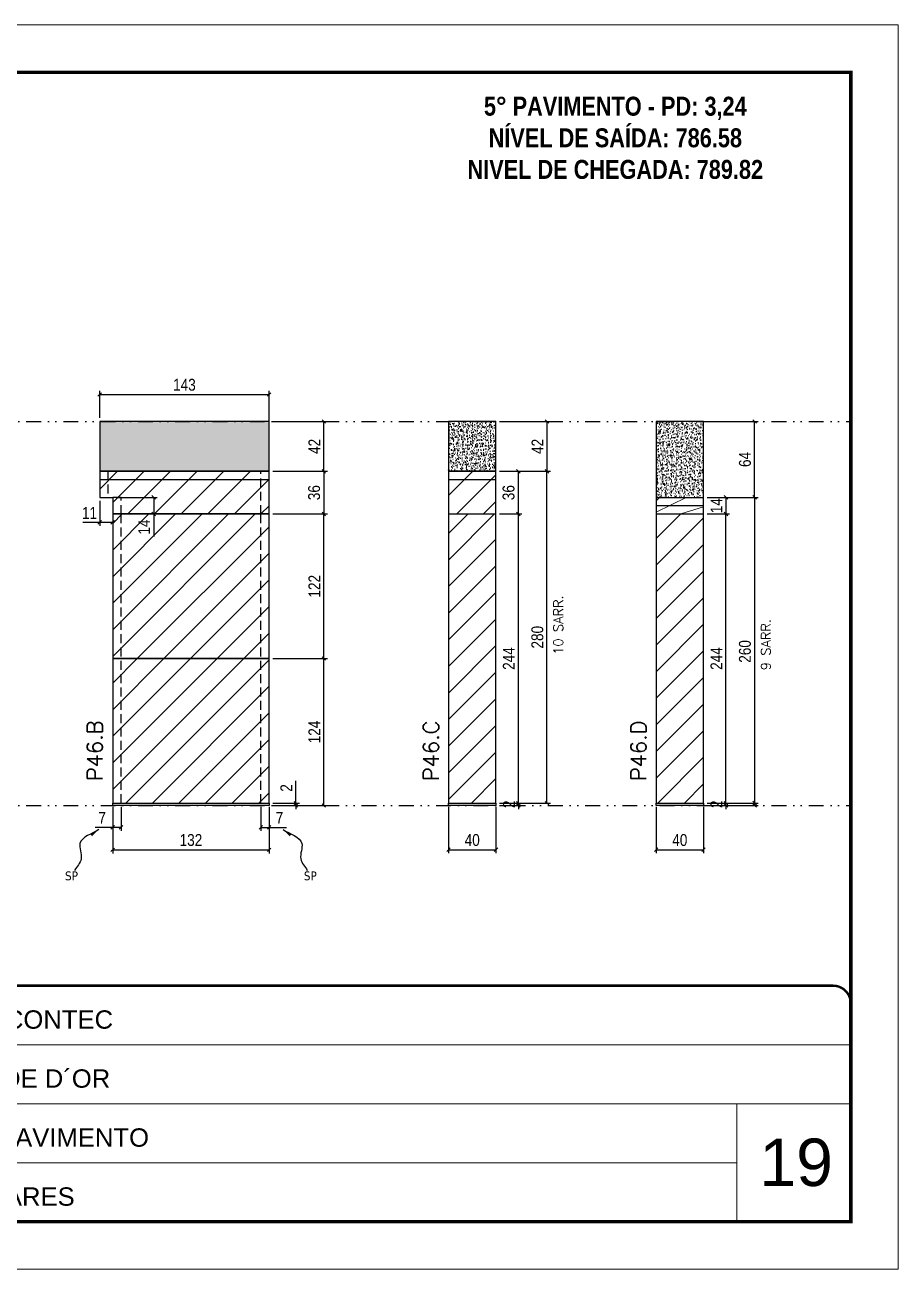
# Model space of a CAD drawing. Extents: x 28748 to 35002, y 14885 to 43501.
# Drawn here: x 32680 to 33417, y 37856 to 38906 of the extents above; entities that cross this region are included whole.
import ezdxf

# ---------------------------------------------------------------- set-up
doc = ezdxf.new("R2010")
doc.units = 0
for name, pattern in [('CONTINUO', [0]), ('DASHED', [0.75, 0.5, -0.25]), ('DIVIDE2', [0.625, 0.25, -0.125, 0, -0.125, 0, -0.125]), ('HIDDEN', [0.375, 0.25, -0.125])]:
    doc.linetypes.add(name, pattern=pattern)
for name, color, linetype, lineweight in [('CARIMBO', 255, 'Continuous', 9), ('Folhas', 255, 'Continuous', 9), ('Hachura', 251, 'Continuous', 9), ('SARRAFO DE PRESSAO', 251, 'DASHED', 9), ('Texto Seção', 7, 'Continuous', 15)]:
    doc.layers.add(name, color=color, linetype=linetype, lineweight=lineweight)
for name, color, linetype in [('COTA', 241, 'Continuous'), ('NOMENCLATURA', 7, 'Continuous'), ('Nível', 160, 'Continuous'), ('Painéis', 200, 'Continuous'), ('SARR_2.2x7', 40, 'Continuous'), ('Sarrafo de Pressão', 42, 'HIDDEN'), ('texto', 7, 'Continuous')]:
    doc.layers.add(name, color=color, linetype=linetype)
doc.styles.add('ARIAL', font='arial.ttf')
doc.styles.add('COTA TECNICA', font='techl___.ttf', dxfattribs={"height": 10})
doc.styles.add('COTA TECNICA-50', font='techl___.ttf', dxfattribs={"height": 10})
doc.styles.add('REGUA-120', font='ROMANS.shx', dxfattribs={"height": 15})
doc.styles.add('ROMANC', font='techb___.ttf', dxfattribs={"height": 2.5})
doc.styles.add('ROMANS', font='romans.shx')
doc.styles.get("Standard").update_dxf_attribs({"font": 'arial.ttf'})
doc.dimstyles.new('COTA PAINEL-50', dxfattribs={"dimtxt": 10, "dimasz": 3, "dimexe": 3, "dimexo": 3, "dimgap": 3, "dimtad": 1, "dimdec": 1, "dimzin": 12, "dimdsep": 46, "dimtxsty": 'COTA TECNICA-50', "dimblk1": 'OBLIQUE', "dimblk2": 'OBLIQUE', "dimsah": 1, "dimcen": 0.9, "dimclrd": 4, "dimclre": 4, "dimclrt": 240, "dimadec": 1, "dimazin": 3, "dimtfac": 1, "dimtdec": 1, "dimtmove": 0, "dimatfit": 3, "dimfxl": 1, "dimtolj": 1, "dimtzin": 12, "dimarcsym": 0})
doc.dimstyles.new('PAINEL', dxfattribs={"dimtxt": 10, "dimasz": 3, "dimexe": 3, "dimexo": 3, "dimgap": 3, "dimtad": 1, "dimdec": 1, "dimzin": 12, "dimdsep": 46, "dimtxsty": 'COTA TECNICA', "dimblk1": 'OBLIQUE', "dimblk2": 'OBLIQUE', "dimsah": 1, "dimcen": 0.9, "dimclrd": 4, "dimclre": 4, "dimclrt": 240, "dimadec": 1, "dimazin": 3, "dimtfac": 1, "dimtdec": 1, "dimtmove": 0, "dimatfit": 3, "dimfxl": 1, "dimtolj": 1, "dimtzin": 12, "dimarcsym": 0})
doc.dimstyles.get("Standard").update_dxf_attribs({"dimtxt": 0.18, "dimasz": 0.18, "dimexe": 0.18, "dimexo": 0.0625, "dimgap": 0.09, "dimtad": 0, "dimtih": 1, "dimtoh": 1, "dimdec": 4, "dimzin": 0, "dimdsep": 46, "dimtxsty": 'Standard', "dimcen": 0.09, "dimadec": 0, "dimazin": 0, "dimtfac": 1, "dimtdec": 4, "dimtofl": 0, "dimtmove": 0, "dimatfit": 3, "dimfxl": 1, "dimtolj": 1, "dimtzin": 0, "dimarcsym": 0})
pattern_1 = [(45, (-100272.658, 8260.539), (-11.2253202, 11.2253202), [])]

# ---------------------------------------------------------------- blocks, each defined once
blk = doc.blocks.new('9999999999')
at = {"color": 30, "linetype": 'CONTINUO'}
for p, q in [((98564.6, 34379.6), (99584, 34379.6)), ((98564.6, 34329.8), (99488, 34329.8)), ((99584, 34329.8), (99488, 34329.8)), ((99488, 34329.8), (99488, 34230.2)), ((98564.6, 34280), (99488, 34280))]:
    blk.add_line(p, q, dxfattribs=at)
at = {"color": 30, "linetype": 'CONTINUO', "const_width": 2}
blk.add_lwpolyline([(99584, 34230.2), (99584, 34414.4, 0.414214), (99569, 34429.4), (98229, 34429.4, 0.414214), (98214, 34414.4), (98214, 34245.2, 0.414214), (98229, 34230.2), (99584, 34230.2)], format="xyb", dxfattribs=at)
at = {"layer": 'Folhas'}
blk.add_lwpolyline([(98139, 34190.2), (99624, 34190.2), (99624, 35240.2), (98139, 35240.2)], close=True, dxfattribs=at)
at = {"layer": 'Folhas', "color": 30, "const_width": 3}
blk.add_lwpolyline([(98214, 34230.2), (99584, 34230.2), (99584, 35200.2), (98214, 35200.2)], close=True, dxfattribs=at)
at = {"color": 7, "linetype": 'Continuous', "ltscale": 5, "style": 'ARIAL'}
for s, height, p in [('ROCONTEC', 15.48, (98837.7, 34393.1)), ('REDE D´OR', 15.48, (98837.7, 34343.3)), ('5° PAVIMENTO', 15.483, (98837.7, 34293.5)), ('PILARES', 15.48, (98837.7, 34243.7))]:
    blk.add_text(s, height=height, dxfattribs=at).set_placement(p)
blk = doc.blocks.new('_Oblique')
at = {"color": 0, "linetype": 'ByBlock', "lineweight": -2}
blk.add_line((-0.5, -0.5), (0.5, 0.5), dxfattribs=at)
blk = doc.blocks.new('*D391')
at = {"layer": 'COTA', "color": 4, "lineweight": -2, "transparency": 16777216}
for p, q in [((33037.4, 38246.7), (33037.4, 38207.4)), ((33077.4, 38246.7), (33077.4, 38207.4)), ((33037.4, 38210.4), (33077.4, 38210.4))]:
    blk.add_line(p, q, dxfattribs=at)
at = {"layer": 'Defpoints', "color": 0, "transparency": 16777216}
for p in [(33037.4, 38249.7), (33077.4, 38249.7), (33077.4, 38210.4)]:
    blk.add_point(p, dxfattribs=at)
at = {"layer": 'COTA', "color": 4, "lineweight": -2, "transparency": 16777216, "xscale": 3, "yscale": 3, "zscale": 3, "rotation": 180}
blk.add_blockref('_Oblique', (33037.4, 38210.4), dxfattribs=at)
at = {"layer": 'COTA', "color": 4, "lineweight": -2, "transparency": 16777216, "xscale": 3, "yscale": 3, "zscale": 3}
blk.add_blockref('_Oblique', (33077.4, 38210.4), dxfattribs=at)
at = {"layer": 'COTA', "color": 240, "transparency": 16777216, "insert": (33057.4, 38218.5), "char_height": 10, "attachment_point": 5, "style": 'COTA TECNICA'}
blk.add_mtext('\\A1;40', dxfattribs=at)
blk = doc.blocks.new('*D392')
at = {"layer": 'COTA', "color": 4, "lineweight": -2, "transparency": 16777216}
for p, q in [((33096.4, 38249.7), (33096.4, 38252.7)), ((33080.4, 38249.7), (33099.4, 38249.7)), ((33080.4, 38247.7), (33099.4, 38247.7)), ((33096.4, 38247.7), (33096.4, 38249.7)), ((33096.4, 38247.7), (33096.4, 38244.7))]:
    blk.add_line(p, q, dxfattribs=at)
at = {"layer": 'Defpoints', "color": 0, "transparency": 16777216}
for p in [(33077.4, 38249.7), (33077.4, 38247.7), (33096.4, 38249.7)]:
    blk.add_point(p, dxfattribs=at)
at = {"layer": 'COTA', "color": 4, "lineweight": -2, "transparency": 16777216, "xscale": 3, "yscale": 3, "zscale": 3}
for p, rotation in [((33096.4, 38249.7), 270), ((33096.4, 38247.7), 90)]:
    blk.add_blockref('_Oblique', p, dxfattribs=dict(at, rotation=rotation))
at = {"layer": 'COTA', "color": 240, "transparency": 16777216, "insert": (33088.4, 38248.7), "char_height": 10, "attachment_point": 5, "rotation": 90, "style": 'COTA TECNICA-50'}
blk.add_mtext('\\A1;2', dxfattribs=at)
blk = doc.blocks.new('*D1582')
at = {"layer": 'COTA', "color": 4, "linetype": 'ByBlock', "lineweight": -2, "transparency": 16777216}
for p, q in [((33080.4, 38571.7), (33123.5, 38571.7)), ((33120.5, 38571.7), (33120.5, 38529.7)), ((33080.4, 38529.7), (33123.5, 38529.7))]:
    blk.add_line(p, q, dxfattribs=at)
at = {"layer": 'Defpoints', "color": 0, "linetype": 'ByBlock', "transparency": 16777216}
for p in [(33077.4, 38571.7), (33077.4, 38529.7), (33120.5, 38529.7)]:
    blk.add_point(p, dxfattribs=at)
at = {"layer": 'COTA', "color": 4, "linetype": 'ByBlock', "lineweight": -2, "transparency": 16777216, "xscale": 3, "yscale": 3, "zscale": 3}
for p, rotation in [((33120.5, 38571.7), 90), ((33120.5, 38529.7), 270)]:
    blk.add_blockref('_Oblique', p, dxfattribs=dict(at, rotation=rotation))
at = {"layer": 'COTA', "color": 240, "linetype": 'ByBlock', "transparency": 16777216, "insert": (33112.5, 38550.7), "char_height": 10, "attachment_point": 5, "rotation": 90, "style": 'COTA TECNICA'}
blk.add_mtext('\\A1;42', dxfattribs=at)
blk = doc.blocks.new('*D1583')
at = {"layer": 'COTA', "color": 4, "linetype": 'ByBlock', "lineweight": -2, "transparency": 16777216}
for p, q in [((33080.4, 38529.7), (33123.5, 38529.7)), ((33120.5, 38249.7), (33120.5, 38529.7)), ((33080.4, 38249.7), (33123.5, 38249.7))]:
    blk.add_line(p, q, dxfattribs=at)
at = {"layer": 'Defpoints', "color": 0, "linetype": 'ByBlock', "transparency": 16777216}
for p in [(33077.4, 38529.7), (33120.5, 38529.7), (33077.4, 38249.7)]:
    blk.add_point(p, dxfattribs=at)
at = {"layer": 'COTA', "color": 4, "linetype": 'ByBlock', "lineweight": -2, "transparency": 16777216, "xscale": 3, "yscale": 3, "zscale": 3}
for p, rotation in [((33120.5, 38529.7), 90), ((33120.5, 38249.7), 270)]:
    blk.add_blockref('_Oblique', p, dxfattribs=dict(at, rotation=rotation))
at = {"layer": 'COTA', "color": 240, "linetype": 'ByBlock', "transparency": 16777216, "insert": (33112.4, 38389.7), "char_height": 10, "attachment_point": 5, "rotation": 90, "style": 'COTA TECNICA'}
blk.add_mtext('\\A1;280', dxfattribs=at)
blk = doc.blocks.new('*D399')
at = {"layer": 'COTA', "color": 4, "lineweight": -2, "transparency": 16777216}
for p, q in [((33212.6, 38246.7), (33212.6, 38207.4)), ((33252.6, 38246.7), (33252.6, 38207.4)), ((33212.6, 38210.4), (33252.6, 38210.4))]:
    blk.add_line(p, q, dxfattribs=at)
at = {"layer": 'Defpoints', "color": 0, "transparency": 16777216}
for p in [(33212.6, 38249.7), (33252.6, 38249.7), (33252.6, 38210.4)]:
    blk.add_point(p, dxfattribs=at)
at = {"layer": 'COTA', "color": 4, "lineweight": -2, "transparency": 16777216, "xscale": 3, "yscale": 3, "zscale": 3, "rotation": 180}
blk.add_blockref('_Oblique', (33212.6, 38210.4), dxfattribs=at)
at = {"layer": 'COTA', "color": 4, "lineweight": -2, "transparency": 16777216, "xscale": 3, "yscale": 3, "zscale": 3}
blk.add_blockref('_Oblique', (33252.6, 38210.4), dxfattribs=at)
at = {"layer": 'COTA', "color": 240, "transparency": 16777216, "insert": (33232.6, 38218.5), "char_height": 10, "attachment_point": 5, "style": 'COTA TECNICA'}
blk.add_mtext('\\A1;40', dxfattribs=at)
blk = doc.blocks.new('*D400')
at = {"layer": 'COTA', "color": 4, "lineweight": -2, "transparency": 16777216}
for p, q in [((33271.5, 38249.7), (33271.5, 38252.7)), ((33255.6, 38249.7), (33274.5, 38249.7)), ((33255.6, 38247.7), (33274.5, 38247.7)), ((33271.5, 38247.7), (33271.5, 38249.7)), ((33271.5, 38247.7), (33271.5, 38244.7))]:
    blk.add_line(p, q, dxfattribs=at)
at = {"layer": 'Defpoints', "color": 0, "transparency": 16777216}
for p in [(33252.6, 38249.7), (33252.6, 38247.7), (33271.5, 38249.7)]:
    blk.add_point(p, dxfattribs=at)
at = {"layer": 'COTA', "color": 4, "lineweight": -2, "transparency": 16777216, "xscale": 3, "yscale": 3, "zscale": 3}
for p, rotation in [((33271.5, 38249.7), 270), ((33271.5, 38247.7), 90)]:
    blk.add_blockref('_Oblique', p, dxfattribs=dict(at, rotation=rotation))
at = {"layer": 'COTA', "color": 240, "transparency": 16777216, "insert": (33263.5, 38248.7), "char_height": 10, "attachment_point": 5, "rotation": 90, "style": 'COTA TECNICA-50'}
blk.add_mtext('\\A1;2', dxfattribs=at)
blk = doc.blocks.new('*D402')
at = {"layer": 'COTA', "color": 4, "lineweight": -2, "transparency": 16777216}
for p, q in [((32754, 38246.7), (32754, 38207.3)), ((32886, 38246.7), (32886, 38207.3)), ((32754, 38210.3), (32886, 38210.3))]:
    blk.add_line(p, q, dxfattribs=at)
at = {"layer": 'Defpoints', "color": 0, "transparency": 16777216}
for p in [(32754, 38249.7), (32886, 38249.7), (32886, 38210.3)]:
    blk.add_point(p, dxfattribs=at)
at = {"layer": 'COTA', "color": 4, "lineweight": -2, "transparency": 16777216, "xscale": 3, "yscale": 3, "zscale": 3, "rotation": 180}
blk.add_blockref('_Oblique', (32754, 38210.3), dxfattribs=at)
at = {"layer": 'COTA', "color": 4, "lineweight": -2, "transparency": 16777216, "xscale": 3, "yscale": 3, "zscale": 3}
blk.add_blockref('_Oblique', (32886, 38210.3), dxfattribs=at)
at = {"layer": 'COTA', "color": 240, "transparency": 16777216, "insert": (32820, 38218.5), "char_height": 10, "attachment_point": 5, "style": 'COTA TECNICA'}
blk.add_mtext('\\A1;132', dxfattribs=at)
blk = doc.blocks.new('*D403')
at = {"layer": 'COTA', "color": 4, "lineweight": -2, "transparency": 16777216}
for p, q in [((32889, 38571.7), (32935.2, 38571.7)), ((32932.2, 38529.7), (32932.2, 38571.7)), ((32889, 38529.7), (32935.2, 38529.7))]:
    blk.add_line(p, q, dxfattribs=at)
at = {"layer": 'Defpoints', "color": 0, "transparency": 16777216}
for p in [(32886, 38571.7), (32932.2, 38571.7), (32886, 38529.7)]:
    blk.add_point(p, dxfattribs=at)
at = {"layer": 'COTA', "color": 4, "lineweight": -2, "transparency": 16777216, "xscale": 3, "yscale": 3, "zscale": 3}
for p, rotation in [((32932.2, 38571.7), 90), ((32932.2, 38529.7), 270)]:
    blk.add_blockref('_Oblique', p, dxfattribs=dict(at, rotation=rotation))
at = {"layer": 'COTA', "color": 240, "transparency": 16777216, "insert": (32924.2, 38550.7), "char_height": 10, "attachment_point": 5, "rotation": 90, "style": 'COTA TECNICA'}
blk.add_mtext('\\A1;42', dxfattribs=at)
blk = doc.blocks.new('*D404')
at = {"layer": 'COTA', "color": 4, "lineweight": -2, "transparency": 16777216}
for p, q in [((32754, 38244.7), (32754, 38226.2)), ((32761, 38246.7), (32761, 38226.2)), ((32754, 38229.2), (32739.3, 38229.2)), ((32761, 38229.2), (32754, 38229.2))]:
    blk.add_line(p, q, dxfattribs=at)
at = {"layer": 'Defpoints', "color": 0, "transparency": 16777216}
for p in [(32754, 38247.7), (32761, 38249.7), (32754, 38229.2)]:
    blk.add_point(p, dxfattribs=at)
at = {"layer": 'COTA', "color": 4, "lineweight": -2, "transparency": 16777216, "xscale": 3, "yscale": 3, "zscale": 3, "rotation": 180}
blk.add_blockref('_Oblique', (32754, 38229.2), dxfattribs=at)
at = {"layer": 'COTA', "color": 4, "lineweight": -2, "transparency": 16777216, "xscale": 3, "yscale": 3, "zscale": 3}
blk.add_blockref('_Oblique', (32761, 38229.2), dxfattribs=at)
at = {"layer": 'COTA', "color": 240, "transparency": 16777216, "insert": (32745.1, 38237.3), "char_height": 10, "attachment_point": 5, "style": 'COTA TECNICA-50'}
blk.add_mtext('\\A1;7', dxfattribs=at)
blk = doc.blocks.new('*D405')
at = {"layer": 'COTA', "color": 4, "lineweight": -2, "transparency": 16777216}
for p, q in [((32879, 38246.7), (32879, 38226.2)), ((32886, 38244.7), (32886, 38226.2)), ((32879, 38229.2), (32886, 38229.2)), ((32886, 38229.2), (32900.7, 38229.2))]:
    blk.add_line(p, q, dxfattribs=at)
at = {"layer": 'Defpoints', "color": 0, "transparency": 16777216}
for p in [(32879, 38249.7), (32886, 38247.7), (32886, 38229.2)]:
    blk.add_point(p, dxfattribs=at)
at = {"layer": 'COTA', "color": 4, "lineweight": -2, "transparency": 16777216, "xscale": 3, "yscale": 3, "zscale": 3, "rotation": 180}
blk.add_blockref('_Oblique', (32879, 38229.2), dxfattribs=at)
at = {"layer": 'COTA', "color": 4, "lineweight": -2, "transparency": 16777216, "xscale": 3, "yscale": 3, "zscale": 3}
blk.add_blockref('_Oblique', (32886, 38229.2), dxfattribs=at)
at = {"layer": 'COTA', "color": 240, "transparency": 16777216, "insert": (32894.8, 38237.3), "char_height": 10, "attachment_point": 5, "style": 'COTA TECNICA-50'}
blk.add_mtext('\\A1;7', dxfattribs=at)
blk = doc.blocks.new('*D406')
at = {"layer": 'COTA', "color": 4, "lineweight": -2, "transparency": 16777216}
for p, q in [((32889, 38371.7), (32935.2, 38371.7)), ((32932.2, 38247.7), (32932.2, 38371.7)), ((32889, 38247.7), (32935.2, 38247.7))]:
    blk.add_line(p, q, dxfattribs=at)
at = {"layer": 'Defpoints', "color": 0, "transparency": 16777216}
for p in [(32886, 38371.7), (32932.2, 38371.7), (32886, 38247.7)]:
    blk.add_point(p, dxfattribs=at)
at = {"layer": 'COTA', "color": 4, "lineweight": -2, "transparency": 16777216, "xscale": 3, "yscale": 3, "zscale": 3}
for p, rotation in [((32932.2, 38371.7), 90), ((32932.2, 38247.7), 270)]:
    blk.add_blockref('_Oblique', p, dxfattribs=dict(at, rotation=rotation))
at = {"layer": 'COTA', "color": 240, "transparency": 16777216, "insert": (32924.2, 38309.7), "char_height": 10, "attachment_point": 5, "rotation": 90, "style": 'COTA TECNICA-50'}
blk.add_mtext('\\A1;124', dxfattribs=at)
blk = doc.blocks.new('*D407')
at = {"layer": 'COTA', "color": 4, "lineweight": -2, "transparency": 16777216}
for p, q in [((32908.5, 38249.7), (32908.5, 38268.5)), ((32889, 38249.7), (32911.5, 38249.7)), ((32889, 38247.7), (32911.5, 38247.7)), ((32908.5, 38247.7), (32908.5, 38249.7)), ((32908.5, 38247.7), (32908.5, 38244.7))]:
    blk.add_line(p, q, dxfattribs=at)
at = {"layer": 'Defpoints', "color": 0, "transparency": 16777216}
for p in [(32886, 38249.7), (32886, 38247.7), (32908.5, 38247.7)]:
    blk.add_point(p, dxfattribs=at)
at = {"layer": 'COTA', "color": 4, "lineweight": -2, "transparency": 16777216, "xscale": 3, "yscale": 3, "zscale": 3}
for p, rotation in [((32908.5, 38249.7), 270), ((32908.5, 38247.7), 90)]:
    blk.add_blockref('_Oblique', p, dxfattribs=dict(at, rotation=rotation))
at = {"layer": 'COTA', "color": 240, "transparency": 16777216, "insert": (32900.5, 38262.5), "char_height": 10, "attachment_point": 5, "rotation": 90, "style": 'COTA TECNICA-50'}
blk.add_mtext('\\A1;2', dxfattribs=at)
blk = doc.blocks.new('*D408')
at = {"layer": 'COTA', "color": 4, "linetype": 'ByBlock', "lineweight": -2, "transparency": 16777216}
for p, q in [((32889, 38529.7), (32935.2, 38529.7)), ((32932.2, 38529.7), (32932.2, 38493.7)), ((32889, 38493.7), (32935.2, 38493.7))]:
    blk.add_line(p, q, dxfattribs=at)
at = {"layer": 'Defpoints', "color": 0, "linetype": 'ByBlock', "transparency": 16777216}
for p in [(32886, 38529.7), (32886, 38493.7), (32932.2, 38493.7)]:
    blk.add_point(p, dxfattribs=at)
at = {"layer": 'COTA', "color": 4, "linetype": 'ByBlock', "lineweight": -2, "transparency": 16777216, "xscale": 3, "yscale": 3, "zscale": 3}
for p, rotation in [((32932.2, 38529.7), 90), ((32932.2, 38493.7), 270)]:
    blk.add_blockref('_Oblique', p, dxfattribs=dict(at, rotation=rotation))
at = {"layer": 'COTA', "color": 240, "linetype": 'ByBlock', "transparency": 16777216, "insert": (32924, 38511.7), "char_height": 10, "attachment_point": 5, "rotation": 90, "style": 'COTA TECNICA'}
blk.add_mtext('\\A1;36', dxfattribs=at)
blk = doc.blocks.new('*D1585')
at = {"layer": 'COTA', "color": 4, "linetype": 'ByBlock', "lineweight": -2, "transparency": 16777216}
for p, q in [((32889, 38493.7), (32935.2, 38493.7)), ((32932.2, 38371.7), (32932.2, 38493.7)), ((32889, 38371.7), (32935.2, 38371.7))]:
    blk.add_line(p, q, dxfattribs=at)
at = {"layer": 'Defpoints', "color": 0, "linetype": 'ByBlock', "transparency": 16777216}
for p in [(32886, 38493.7), (32932.2, 38493.7), (32886, 38371.7)]:
    blk.add_point(p, dxfattribs=at)
at = {"layer": 'COTA', "color": 4, "linetype": 'ByBlock', "lineweight": -2, "transparency": 16777216, "xscale": 3, "yscale": 3, "zscale": 3}
for p, rotation in [((32932.2, 38493.7), 90), ((32932.2, 38371.7), 270)]:
    blk.add_blockref('_Oblique', p, dxfattribs=dict(at, rotation=rotation))
at = {"layer": 'COTA', "color": 240, "linetype": 'ByBlock', "transparency": 16777216, "insert": (32924.2, 38432.7), "char_height": 10, "attachment_point": 5, "rotation": 90, "style": 'COTA TECNICA'}
blk.add_mtext('\\A1;122', dxfattribs=at)
blk = doc.blocks.new('*D1593')
at = {"layer": 'COTA', "color": 4, "linetype": 'ByBlock', "lineweight": -2, "transparency": 16777216}
for p, q in [((33080.4, 38493.7), (33099.4, 38493.7)), ((33096.4, 38249.7), (33096.4, 38493.7)), ((33080.4, 38249.7), (33099.4, 38249.7))]:
    blk.add_line(p, q, dxfattribs=at)
at = {"layer": 'Defpoints', "color": 0, "linetype": 'ByBlock', "transparency": 16777216}
for p in [(33077.4, 38493.7), (33096.4, 38493.7), (33077.4, 38249.7)]:
    blk.add_point(p, dxfattribs=at)
at = {"layer": 'COTA', "color": 4, "linetype": 'ByBlock', "lineweight": -2, "transparency": 16777216, "xscale": 3, "yscale": 3, "zscale": 3}
for p, rotation in [((33096.4, 38493.7), 90), ((33096.4, 38249.7), 270)]:
    blk.add_blockref('_Oblique', p, dxfattribs=dict(at, rotation=rotation))
at = {"layer": 'COTA', "color": 240, "linetype": 'ByBlock', "transparency": 16777216, "insert": (33088.3, 38371.7), "char_height": 10, "attachment_point": 5, "rotation": 90, "style": 'COTA TECNICA'}
blk.add_mtext('\\A1;244', dxfattribs=at)
blk = doc.blocks.new('*D1594')
at = {"layer": 'COTA', "color": 4, "linetype": 'ByBlock', "lineweight": -2, "transparency": 16777216}
for p, q in [((33080.4, 38529.7), (33099.4, 38529.7)), ((33096.4, 38493.7), (33096.4, 38529.7)), ((33080.4, 38493.7), (33099.4, 38493.7))]:
    blk.add_line(p, q, dxfattribs=at)
at = {"layer": 'Defpoints', "color": 0, "linetype": 'ByBlock', "transparency": 16777216}
for p in [(33077.4, 38529.7), (33096.4, 38529.7), (33077.4, 38493.7)]:
    blk.add_point(p, dxfattribs=at)
at = {"layer": 'COTA', "color": 4, "linetype": 'ByBlock', "lineweight": -2, "transparency": 16777216, "xscale": 3, "yscale": 3, "zscale": 3}
for p, rotation in [((33096.4, 38529.7), 90), ((33096.4, 38493.7), 270)]:
    blk.add_blockref('_Oblique', p, dxfattribs=dict(at, rotation=rotation))
at = {"layer": 'COTA', "color": 240, "linetype": 'ByBlock', "transparency": 16777216, "insert": (33088.1, 38511.7), "char_height": 10, "attachment_point": 5, "rotation": 90, "style": 'COTA TECNICA'}
blk.add_mtext('\\A1;36', dxfattribs=at)
blk = doc.blocks.new('*D1595')
at = {"layer": 'COTA', "color": 4, "linetype": 'ByBlock', "lineweight": -2, "transparency": 16777216}
for p, q in [((33255.6, 38493.7), (33274.5, 38493.7)), ((33271.5, 38249.7), (33271.5, 38493.7)), ((33255.6, 38249.7), (33274.5, 38249.7))]:
    blk.add_line(p, q, dxfattribs=at)
at = {"layer": 'Defpoints', "color": 0, "linetype": 'ByBlock', "transparency": 16777216}
for p in [(33252.6, 38493.7), (33271.5, 38493.7), (33252.6, 38249.7)]:
    blk.add_point(p, dxfattribs=at)
at = {"layer": 'COTA', "color": 4, "linetype": 'ByBlock', "lineweight": -2, "transparency": 16777216, "xscale": 3, "yscale": 3, "zscale": 3}
for p, rotation in [((33271.5, 38493.7), 90), ((33271.5, 38249.7), 270)]:
    blk.add_blockref('_Oblique', p, dxfattribs=dict(at, rotation=rotation))
at = {"layer": 'COTA', "color": 240, "linetype": 'ByBlock', "transparency": 16777216, "insert": (33263.5, 38371.7), "char_height": 10, "attachment_point": 5, "rotation": 90, "style": 'COTA TECNICA'}
blk.add_mtext('\\A1;244', dxfattribs=at)
blk = doc.blocks.new('*D1445')
at = {"layer": 'COTA', "color": 4, "lineweight": -2, "transparency": 16777216}
for p, q in [((32743, 38574.7), (32743, 38597.5)), ((32743, 38594.5), (32886, 38594.5)), ((32886, 38532.7), (32886, 38597.5))]:
    blk.add_line(p, q, dxfattribs=at)
at = {"layer": 'Defpoints', "color": 0, "transparency": 16777216}
for p in [(32886, 38594.5), (32743, 38571.7), (32886, 38529.7)]:
    blk.add_point(p, dxfattribs=at)
at = {"layer": 'COTA', "color": 4, "lineweight": -2, "transparency": 16777216, "xscale": 3, "yscale": 3, "zscale": 3, "rotation": 180}
blk.add_blockref('_Oblique', (32743, 38594.5), dxfattribs=at)
at = {"layer": 'COTA', "color": 4, "lineweight": -2, "transparency": 16777216, "xscale": 3, "yscale": 3, "zscale": 3}
blk.add_blockref('_Oblique', (32886, 38594.5), dxfattribs=at)
at = {"layer": 'COTA', "color": 240, "transparency": 16777216, "insert": (32814.5, 38602.7), "char_height": 10, "attachment_point": 5, "style": 'COTA TECNICA-50'}
blk.add_mtext('\\A1;143', dxfattribs=at)
blk = doc.blocks.new('*D2180')
at = {"layer": 'COTA', "color": 4, "lineweight": -2, "transparency": 16777216}
for p, q in [((32743, 38504.7), (32743, 38483.6)), ((32754, 38497.7), (32754, 38483.6)), ((32743, 38486.6), (32728.9, 38486.6)), ((32754, 38486.6), (32743, 38486.6))]:
    blk.add_line(p, q, dxfattribs=at)
at = {"layer": 'Defpoints', "color": 0, "transparency": 16777216}
for p in [(32743, 38507.7), (32754, 38500.7), (32743, 38486.6)]:
    blk.add_point(p, dxfattribs=at)
at = {"layer": 'COTA', "color": 4, "lineweight": -2, "transparency": 16777216, "xscale": 3, "yscale": 3, "zscale": 3, "rotation": 180}
blk.add_blockref('_Oblique', (32743, 38486.6), dxfattribs=at)
at = {"layer": 'COTA', "color": 4, "lineweight": -2, "transparency": 16777216, "xscale": 3, "yscale": 3, "zscale": 3}
blk.add_blockref('_Oblique', (32754, 38486.6), dxfattribs=at)
at = {"layer": 'COTA', "color": 240, "transparency": 16777216, "insert": (32734.4, 38494.6), "char_height": 10, "attachment_point": 5, "style": 'COTA TECNICA-50'}
blk.add_mtext('\\A1;11', dxfattribs=at)
blk = doc.blocks.new('*D2181')
at = {"layer": 'COTA', "color": 4, "lineweight": -2, "transparency": 16777216}
for p, q in [((32757, 38507.7), (32791.6, 38507.7)), ((32788.6, 38507.7), (32788.6, 38493.7)), ((32757, 38493.7), (32791.6, 38493.7)), ((32788.6, 38493.7), (32788.6, 38474.6))]:
    blk.add_line(p, q, dxfattribs=at)
at = {"layer": 'Defpoints', "color": 0, "transparency": 16777216}
for p in [(32754, 38507.7), (32754, 38493.7), (32788.6, 38493.7)]:
    blk.add_point(p, dxfattribs=at)
at = {"layer": 'COTA', "color": 4, "lineweight": -2, "transparency": 16777216, "xscale": 3, "yscale": 3, "zscale": 3}
for p, rotation in [((32788.6, 38507.7), 90), ((32788.6, 38493.7), 270)]:
    blk.add_blockref('_Oblique', p, dxfattribs=dict(at, rotation=rotation))
at = {"layer": 'COTA', "color": 240, "transparency": 16777216, "insert": (32780.5, 38482.7), "char_height": 10, "attachment_point": 5, "rotation": 90, "style": 'COTA TECNICA-50'}
blk.add_mtext('\\A1;14', dxfattribs=at)
blk = doc.blocks.new('*D2238')
at = {"layer": 'COTA', "color": 4, "lineweight": -2, "transparency": 16777216}
for p, q in [((33255.6, 38571.7), (33298.7, 38571.7)), ((33295.7, 38507.7), (33295.7, 38571.7)), ((33255.6, 38507.7), (33298.7, 38507.7))]:
    blk.add_line(p, q, dxfattribs=at)
at = {"layer": 'Defpoints', "color": 0, "transparency": 16777216}
for p in [(33252.6, 38571.7), (33295.7, 38571.7), (33252.6, 38507.7)]:
    blk.add_point(p, dxfattribs=at)
at = {"layer": 'COTA', "color": 4, "lineweight": -2, "transparency": 16777216, "xscale": 3, "yscale": 3, "zscale": 3}
for p, rotation in [((33295.7, 38571.7), 90), ((33295.7, 38507.7), 270)]:
    blk.add_blockref('_Oblique', p, dxfattribs=dict(at, rotation=rotation))
at = {"layer": 'COTA', "color": 240, "transparency": 16777216, "insert": (33287.6, 38539.7), "char_height": 10, "attachment_point": 5, "rotation": 90, "style": 'COTA TECNICA'}
blk.add_mtext('\\A1;64', dxfattribs=at)
blk = doc.blocks.new('*D2239')
at = {"layer": 'COTA', "color": 4, "lineweight": -2, "transparency": 16777216}
for p, q in [((33255.6, 38507.7), (33298.7, 38507.7)), ((33295.7, 38507.7), (33295.7, 38247.7)), ((33255.6, 38247.7), (33298.7, 38247.7))]:
    blk.add_line(p, q, dxfattribs=at)
at = {"layer": 'Defpoints', "color": 0, "transparency": 16777216}
for p in [(33252.6, 38507.7), (33252.6, 38247.7), (33295.7, 38247.7)]:
    blk.add_point(p, dxfattribs=at)
at = {"layer": 'COTA', "color": 4, "lineweight": -2, "transparency": 16777216, "xscale": 3, "yscale": 3, "zscale": 3}
for p, rotation in [((33295.7, 38507.7), 90), ((33295.7, 38247.7), 270)]:
    blk.add_blockref('_Oblique', p, dxfattribs=dict(at, rotation=rotation))
at = {"layer": 'COTA', "color": 240, "transparency": 16777216, "insert": (33287.6, 38377.7), "char_height": 10, "attachment_point": 5, "rotation": 90, "style": 'COTA TECNICA'}
blk.add_mtext('\\A1;260', dxfattribs=at)
blk = doc.blocks.new('*D2240')
at = {"layer": 'COTA', "color": 4, "lineweight": -2, "transparency": 16777216}
for p, q in [((33255.6, 38507.7), (33274.5, 38507.7)), ((33271.5, 38507.7), (33271.5, 38493.7)), ((33255.6, 38493.7), (33274.5, 38493.7))]:
    blk.add_line(p, q, dxfattribs=at)
at = {"layer": 'Defpoints', "color": 0, "transparency": 16777216}
for p in [(33252.6, 38507.7), (33252.6, 38493.7), (33271.5, 38493.7)]:
    blk.add_point(p, dxfattribs=at)
at = {"layer": 'COTA', "color": 4, "lineweight": -2, "transparency": 16777216, "xscale": 3, "yscale": 3, "zscale": 3}
for p, rotation in [((33271.5, 38507.7), 90), ((33271.5, 38493.7), 270)]:
    blk.add_blockref('_Oblique', p, dxfattribs=dict(at, rotation=rotation))
at = {"layer": 'COTA', "color": 240, "transparency": 16777216, "insert": (33263.5, 38500.7), "char_height": 10, "attachment_point": 5, "rotation": 90, "style": 'COTA TECNICA'}
blk.add_mtext('\\A1;14', dxfattribs=at)

msp = doc.modelspace()

# ---------------------------------------------------------------- hatches: boundary and pattern name
at = {"layer": 'COTA', "linetype": 'ByBlock'}
h = msp.add_hatch(dxfattribs=at)
h.set_pattern_fill('AR-CONC', color=256, scale=0.03)
h.set_pattern_definition([(50, (-98657.797, 9411.3143), (5.46554007, -0.47817257), [0.5715, -6.2865]), (355, (-98657.797, 9411.3143), (-1.05730264, 5.73170536), [0.4572, -5.02921753]), (100.4514447, (-98657.3414, 9411.2745), (4.40823741, 5.25353256), [0.48570026, -5.34270734]), (46.1842, (-98657.797, 9412.838), (8.13237123, -1.26126984), [0.85725, -9.42975]), (96.6355576, (-98657.119, 9412.733), (7.122124, 7.42278374), [0.7285507, -8.01406824]), (351.184151, (-98657.797, 9412.838), (7.122124, 7.42278374), [0.685799, -7.54379196]), (21, (-98657.035, 9412.4573), (4.54843174, -3.06795595), [0.5715, -6.2865]), (326, (-98657.035, 9412.4573), (1.85406085, 5.52563898), [0.4572, -5.0292]), (71.451445, (-98656.656, 9412.2016), (6.40249258, 2.45768307), [0.48570026, -5.34269813]), (37.5, (-98657.7969, 9411.3143), (0.092658098, 2.536651166), [0, -4.96824, 0, -5.1054, 0, -5.04825]), (7.5, (-98657.797, 9411.3143), (2.004589875, 3.005417245), [0, -2.91084, 0, -4.85394, 0, -1.92405]), (327.5, (-98659.4961, 9411.3143), (4.067717855, -0.17186232), [0, -1.905, 0, -5.9436, 0, -7.8867]), (317.5, (-98660.258, 9411.3143), (4.44387544, 0.76279473), [0, -2.4765, 0, -3.94716, 0, -5.6007])])
h.paths.add_polyline_path([(32742.98, 38529.73), (32885.98, 38529.73), (32885.98, 38571.73), (32742.98, 38571.73)])
h = msp.add_hatch(dxfattribs=at)
h.set_pattern_fill('AR-CONC', color=256, scale=0.03)
h.set_pattern_definition([(50, (-98671.658, 9361.3143), (5.46554007, -0.47817257), [0.5715, -6.2865]), (355, (-98671.658, 9361.3143), (-1.05730264, 5.73170536), [0.4572, -5.02921753]), (100.4514447, (-98671.2025, 9361.2745), (4.40823741, 5.25353256), [0.48570026, -5.34270734]), (46.1842, (-98671.658, 9362.838), (8.13237123, -1.26126984), [0.85725, -9.42975]), (96.6355576, (-98670.98, 9362.733), (7.122124, 7.42278374), [0.7285507, -8.01406824]), (351.184151, (-98671.658, 9362.838), (7.122124, 7.42278374), [0.685799, -7.54379196]), (21, (-98670.896, 9362.4573), (4.54843174, -3.06795595), [0.5715, -6.2865]), (326, (-98670.896, 9362.4573), (1.85406085, 5.52563898), [0.4572, -5.0292]), (71.451445, (-98670.517, 9362.2016), (6.40249258, 2.45768307), [0.48570026, -5.34269813]), (37.5, (-98671.658, 9361.3143), (0.092658098, 2.536651166), [0, -4.96824, 0, -5.1054, 0, -5.04825]), (7.5, (-98671.658, 9361.3143), (2.004589875, 3.005417245), [0, -2.91084, 0, -4.85394, 0, -1.92405]), (327.5, (-98673.3572, 9361.3143), (4.067717855, -0.17186232), [0, -1.905, 0, -5.9436, 0, -7.8867]), (317.5, (-98674.1192, 9361.3143), (4.44387544, 0.76279473), [0, -2.4765, 0, -3.94716, 0, -5.6007])])
h.paths.add_polyline_path([(33037.44, 38529.73), (33077.44, 38529.73), (33077.44, 38571.73), (33037.44, 38571.73)])
h = msp.add_hatch(dxfattribs=at)
h.set_pattern_fill('AR-CONC', color=256, scale=0.03)
h.paths.add_polyline_path([(33252.62, 38571.73), (33212.62, 38571.73), (33212.62, 38507.73), (33252.62, 38507.73)])
at = {"layer": 'Hachura', "linetype": 'ByBlock'}
h = msp.add_hatch(dxfattribs=at)
h.set_pattern_fill('ANSI31', color=256, scale=5)
h.set_pattern_definition([(45, (25799.309, 30920.01), (-11.22532, 11.22532), [])])
h.paths.add_polyline_path([(32885.98, 38493.73), (32885.98, 38529.73), (32742.98, 38529.73), (32742.98, 38507.73), (32753.98, 38507.73), (32753.98, 38493.73)])
h = msp.add_hatch(dxfattribs=at)
h.set_pattern_fill('ANSI31', color=256, scale=5)
h.set_pattern_definition([(45, (-100272.658, 8247.539), (-11.2253202, 11.2253202), [])])
h.paths.add_polyline_path([(33077.44, 38493.73), (33077.44, 38529.73), (33037.44, 38529.73), (33037.44, 38493.73)])
h = msp.add_hatch(dxfattribs=at)
h.set_pattern_fill('ANSI31', color=256, scale=5)
h.set_pattern_definition(pattern_1)
h.paths.add_polyline_path([(32885.98, 38493.73), (32753.98, 38493.73), (32753.98, 38371.73), (32885.98, 38371.73)])
h = msp.add_hatch(dxfattribs=at)
h.set_pattern_fill('ANSI31', color=256, scale=5)
h.set_pattern_definition(pattern_1)
h.paths.add_polyline_path([(33077.44, 38493.73), (33037.44, 38493.73), (33037.44, 38249.73), (33077.44, 38249.73)])
h = msp.add_hatch(dxfattribs=at)
h.set_pattern_fill('ANSI31', color=256, scale=5)
h.set_pattern_definition(pattern_1)
h.paths.add_polyline_path([(33252.62, 38493.73), (33212.62, 38493.73), (33212.62, 38249.73), (33252.62, 38249.73)])
h = msp.add_hatch(dxfattribs=at)
h.set_pattern_fill('ANSI31', color=256, scale=5)
h.set_pattern_definition(pattern_1)
h.paths.add_polyline_path([(32885.98, 38371.73), (32753.98, 38371.73), (32753.98, 38249.73), (32885.98, 38249.73)])

# ---------------------------------------------------------------- linework, layer by layer
at = {"layer": 'COTA', "color": 4, "linetype": 'ByBlock'}
for p, q in [((33255.62, 38507.73), (33298.7, 38507.73)), ((33255.62, 38507.73), (33298.7, 38507.73)), ((33255.62, 38249.73), (33298.7, 38249.73))]:
    msp.add_line(p, q, dxfattribs=at)
at = {"layer": 'COTA', "linetype": 'ByBlock'}
for points in [[(32742.98, 38529.73), (32885.98, 38529.73), (32885.98, 38571.73), (32742.98, 38571.73)], [(33037.44, 38529.73), (33077.44, 38529.73), (33077.44, 38571.73), (33037.44, 38571.73)], [(33212.62, 38507.73), (33252.62, 38507.73), (33252.62, 38571.73), (33212.62, 38571.73)]]:
    msp.add_lwpolyline(points, close=True, dxfattribs=at)
at = {"layer": 'Hachura', "linetype": 'Continuous'}
for p, q in [((33212.62, 38504.77), (33215.57, 38507.73)), ((33212.62, 38495.32), (33238.02, 38507.73)), ((33233.48, 38493.73), (33252.62, 38499.87))]:
    msp.add_line(p, q, dxfattribs=at)
at = {"layer": 'Nível', "color": 4, "linetype": 'DIVIDE2', "ltscale": 50}
for p, q in [((32366.5, 38571.73), (33376.84, 38571.73)), ((32366.5, 38247.73), (33376.84, 38247.73))]:
    msp.add_line(p, q, dxfattribs=at)
at = {"layer": 'Painéis'}
for p, q in [((32885.98, 38529.73), (32742.98, 38529.73)), ((32742.98, 38529.73), (32742.98, 38507.73)), ((32885.98, 38493.73), (32885.98, 38529.73)), ((33037.44, 38529.73), (33077.44, 38529.73)), ((33077.44, 38529.73), (33037.44, 38529.73)), ((33037.44, 38529.73), (33037.44, 38529.73)), ((33077.44, 38529.73), (33077.44, 38529.73)), ((32742.98, 38507.73), (32753.98, 38507.73)), ((32753.98, 38507.73), (32753.98, 38493.73)), ((33212.62, 38507.73), (33212.62, 38249.73)), ((33212.62, 38507.73), (33252.62, 38507.73)), ((33252.62, 38249.73), (33252.62, 38507.73)), ((32885.98, 38493.73), (32753.98, 38493.73)), ((32753.98, 38493.73), (32885.98, 38493.73)), ((32885.98, 38493.73), (32753.98, 38493.73)), ((33037.44, 38493.73), (33077.44, 38493.73)), ((33212.62, 38493.73), (33252.62, 38493.73)), ((33212.62, 38249.73), (33252.62, 38249.73))]:
    msp.add_line(p, q, dxfattribs=at)
for points in [[(33037.44, 38249.73), (33077.44, 38249.73), (33077.44, 38529.73), (33037.44, 38529.73)], [(32753.98, 38249.73), (32885.98, 38249.73), (32885.98, 38371.73), (32753.98, 38371.73)], [(32753.98, 38249.73), (32885.98, 38249.73), (32885.98, 38247.73), (32753.98, 38247.73)], [(33037.44, 38249.73), (33077.44, 38249.73), (33077.44, 38247.73), (33037.44, 38247.73)], [(33212.62, 38249.73), (33252.62, 38249.73), (33252.62, 38247.73), (33212.62, 38247.73)]]:
    msp.add_lwpolyline(points, close=True, dxfattribs=at)
for points in [[(32753.98, 38371.73), (32885.98, 38371.73), (32885.98, 38493.73)], [(32753.98, 38493.73), (32753.98, 38371.73)]]:
    msp.add_lwpolyline(points, dxfattribs=at)
at = {"layer": 'SARR_2.2x7'}
for p, q in [((32742.98, 38522.73), (32885.98, 38522.73)), ((33037.44, 38522.73), (33077.44, 38522.73)), ((33212.62, 38500.73), (33252.62, 38500.73))]:
    msp.add_line(p, q, dxfattribs=at)
at = {"layer": 'Sarrafo de Pressão', "ltscale": 30}
for p, q in [((32749.98, 38529.73), (32749.98, 38507.73)), ((32878.98, 38493.73), (32878.98, 38529.73)), ((32760.98, 38507.73), (32753.98, 38507.73)), ((32760.98, 38493.73), (32760.98, 38507.73)), ((32760.98, 38249.73), (32760.98, 38493.73)), ((32878.98, 38249.73), (32878.98, 38493.73))]:
    msp.add_line(p, q, dxfattribs=at)

# ---------------------------------------------------------------- block references
at = {"layer": 'COTA', "color": 4, "linetype": 'ByBlock', "xscale": 3, "yscale": 3, "zscale": 3}
for p, rotation in [((33295.7, 38507.73), 270), ((33295.7, 38507.73), 90), ((33295.7, 38249.73), 270)]:
    msp.add_blockref('_Oblique', p, dxfattribs=dict(at, rotation=rotation))
at = {"layer": 'SARRAFO DE PRESSAO', "color": 6, "linetype": 'ByBlock'}
msp.add_blockref('9999999999', (-66207.14, 3666.24), dxfattribs=at)

# ---------------------------------------------------------------- texts
at = {"layer": 'CARIMBO', "style": 'ARIAL'}
msp.add_text('19', height=40, dxfattribs=at).set_placement((33299.7, 37926.59))
at = {"layer": 'NOMENCLATURA', "color": 2, "insert": (33178.17, 38872.5), "char_height": 16, "attachment_point": 2, "style": 'ROMANC'}
msp.add_mtext_dynamic_manual_height_columns('\\P5° PAVIMENTO - PD: 3,24\\PNÍVEL DE SAÍDA: 786.58\\PNIVEL DE CHEGADA: 789.82', width=300.2766, gutter_width=1, heights=[0], dxfattribs=at)
at = {"layer": 'texto', "color": 0, "char_height": 7.5, "attachment_point": 5}
for insert in [(32719.21, 38188.24), (32920.76, 38188.24)]:
    msp.add_mtext('{\\fTahoma|b0|i0|c0|p34;\\C4;SP}', dxfattribs=dict(at, insert=insert))
at = {"layer": 'Texto Seção', "linetype": 'Continuous', "style": 'ROMANS'}
for s, p in [('10 SARR.', (33134.03, 38374.95)), ('9 SARR.', (33309.2, 38361.81))]:
    msp.add_text(s, height=8, rotation=90, dxfattribs=at).set_placement(p)
at = {"layer": 'Texto Seção', "char_height": 13, "width": 285.3299, "attachment_point": 7, "rotation": 90, "style": 'REGUA-120'}
for s, insert in [('P46.B', (32745.32, 38268.19)), ('P46.C', (33029.11, 38268.19)), ('P46.D', (33204.29, 38268.19))]:
    msp.add_mtext(s, dxfattribs=dict(at, insert=insert))

# ---------------------------------------------------------------- dimensions: what is measured, and where the dimension line sits
at = {"layer": 'COTA'}
for base, p1, p2, picture, middle in [((32885.98, 38594.46), (32742.98, 38571.73), (32885.98, 38529.73), '*D1445', (32814.48, 38602.68)), ((32742.98, 38486.57), (32753.98, 38500.73), (32742.98, 38507.73), '*D2180', (32734.44, 38494.63)), ((32885.98, 38229.22), (32878.98, 38249.73), (32885.98, 38247.73), '*D405', (32894.85, 38237.29))]:
    dim = msp.add_linear_dim(base=base, p1=p1, p2=p2, dimstyle='COTA PAINEL-50', dxfattribs=at)
    dim.commit()
    dim.dimension.update_dxf_attribs({"geometry": picture, "text_midpoint": middle})
dim = msp.add_linear_dim(base=(32932.22, 38571.73), p1=(32885.98, 38529.73), p2=(32885.98, 38571.73), angle=90, dimstyle='PAINEL', override={"dimarcsym": 2}, dxfattribs=at)
dim.commit()
dim.dimension.update_dxf_attribs({"geometry": '*D403', "text_midpoint": (32932.22, 38550.73), "dimtype": 160})
at = {"layer": 'COTA', "linetype": 'ByBlock'}
for base, p1, p2, picture, middle in [((33120.53, 38529.73), (33077.44, 38571.73), (33077.44, 38529.73), '*D1582', (33112.45, 38550.73)), ((32932.22, 38493.73), (32885.98, 38529.73), (32885.98, 38493.73), '*D408', (32924, 38511.73)), ((33120.53, 38529.73), (33077.44, 38249.73), (33077.44, 38529.73), '*D1583', (33112.4, 38389.73)), ((32932.22, 38493.73), (32885.98, 38371.73), (32885.98, 38493.73), '*D1585', (32924.16, 38432.73)), ((33096.35, 38493.73), (33077.44, 38249.73), (33077.44, 38493.73), '*D1593', (33088.28, 38371.73)), ((33271.52, 38493.73), (33252.62, 38249.73), (33252.62, 38493.73), '*D1595', (33263.45, 38371.73))]:
    dim = msp.add_linear_dim(base=base, p1=p1, p2=p2, angle=90, dimstyle='PAINEL', dxfattribs=at)
    dim.commit()
    dim.dimension.update_dxf_attribs({"geometry": picture, "text_midpoint": middle})
at = {"layer": 'COTA'}
for base, p1, p2, angle, dimstyle, picture, middle in [((33295.7, 38571.73), (33252.62, 38507.73), (33252.62, 38571.73), 90, 'PAINEL', '*D2238', (33287.6, 38539.73)), ((32788.58, 38493.73), (32753.98, 38507.73), (32753.98, 38493.73), 90, 'COTA PAINEL-50', '*D2181', (32780.51, 38482.67)), ((33295.7, 38247.73), (33252.62, 38507.73), (33252.62, 38247.73), 90, 'PAINEL', '*D2239', (33287.6, 38377.73)), ((32932.22, 38371.73), (32885.98, 38247.73), (32885.98, 38371.73), 90, 'COTA PAINEL-50', '*D406', (32924.15, 38309.73)), ((32753.98, 38229.22), (32760.98, 38249.73), (32753.98, 38247.73), 180, 'COTA PAINEL-50', '*D404', (32745.12, 38237.29))]:
    dim = msp.add_linear_dim(base=base, p1=p1, p2=p2, angle=angle, dimstyle=dimstyle, dxfattribs=at)
    dim.commit()
    dim.dimension.update_dxf_attribs({"geometry": picture, "text_midpoint": middle})
at = {"layer": 'COTA', "linetype": 'ByBlock'}
dim = msp.add_linear_dim(base=(33096.35, 38529.73), p1=(33077.44, 38493.73), p2=(33077.44, 38529.73), angle=90, dimstyle='PAINEL', override={"dimtmove": 1}, dxfattribs=at)
dim.commit()
dim.dimension.update_dxf_attribs({"geometry": '*D1594', "text_midpoint": (33088.13, 38511.73)})
at = {"layer": 'COTA'}
for base, p1, p2, dimstyle, picture, middle in [((33271.52, 38493.73), (33252.62, 38507.73), (33252.62, 38493.73), 'PAINEL', '*D2240', (33271.52, 38500.73)), ((32908.51, 38247.73), (32885.98, 38249.73), (32885.98, 38247.73), 'COTA PAINEL-50', '*D407', (32908.51, 38262.47)), ((33096.35, 38249.73), (33077.44, 38247.73), (33077.44, 38249.73), 'COTA PAINEL-50', '*D392', (33096.35, 38248.73)), ((33271.52, 38249.73), (33252.62, 38247.73), (33252.62, 38249.73), 'COTA PAINEL-50', '*D400', (33271.52, 38248.73))]:
    dim = msp.add_linear_dim(base=base, p1=p1, p2=p2, angle=90, dimstyle=dimstyle, dxfattribs=at)
    dim.commit()
    dim.dimension.update_dxf_attribs({"geometry": picture, "text_midpoint": middle, "dimtype": 160})
for base, p1, p2, picture, middle in [((32885.98, 38210.27), (32753.98, 38249.73), (32885.98, 38249.73), '*D402', (32819.98, 38218.49)), ((33077.44, 38210.38), (33037.44, 38249.73), (33077.44, 38249.73), '*D391', (33057.44, 38218.48)), ((33252.62, 38210.38), (33212.62, 38249.73), (33252.62, 38249.73), '*D399', (33232.62, 38218.48))]:
    dim = msp.add_linear_dim(base=base, p1=p1, p2=p2, dimstyle='PAINEL', override={"dimarcsym": 2}, dxfattribs=at)
    dim.commit()
    dim.dimension.update_dxf_attribs({"geometry": picture, "text_midpoint": middle})

# ---------------------------------------------------------------- leaders
at = {"layer": 'COTA', "path_type": 1}
for points in [[(32742.16, 38227.55), (32726.37, 38215.71), (32727.3, 38202.7), (32721.74, 38192.92)], [(32897.81, 38227.55), (32913.6, 38215.71), (32912.67, 38202.7), (32918.23, 38192.92)]]:
    msp.add_leader(points, dimstyle='Standard', override={"dimasz": 8}, dxfattribs=at)

doc.saveas('drawing.dxf')
